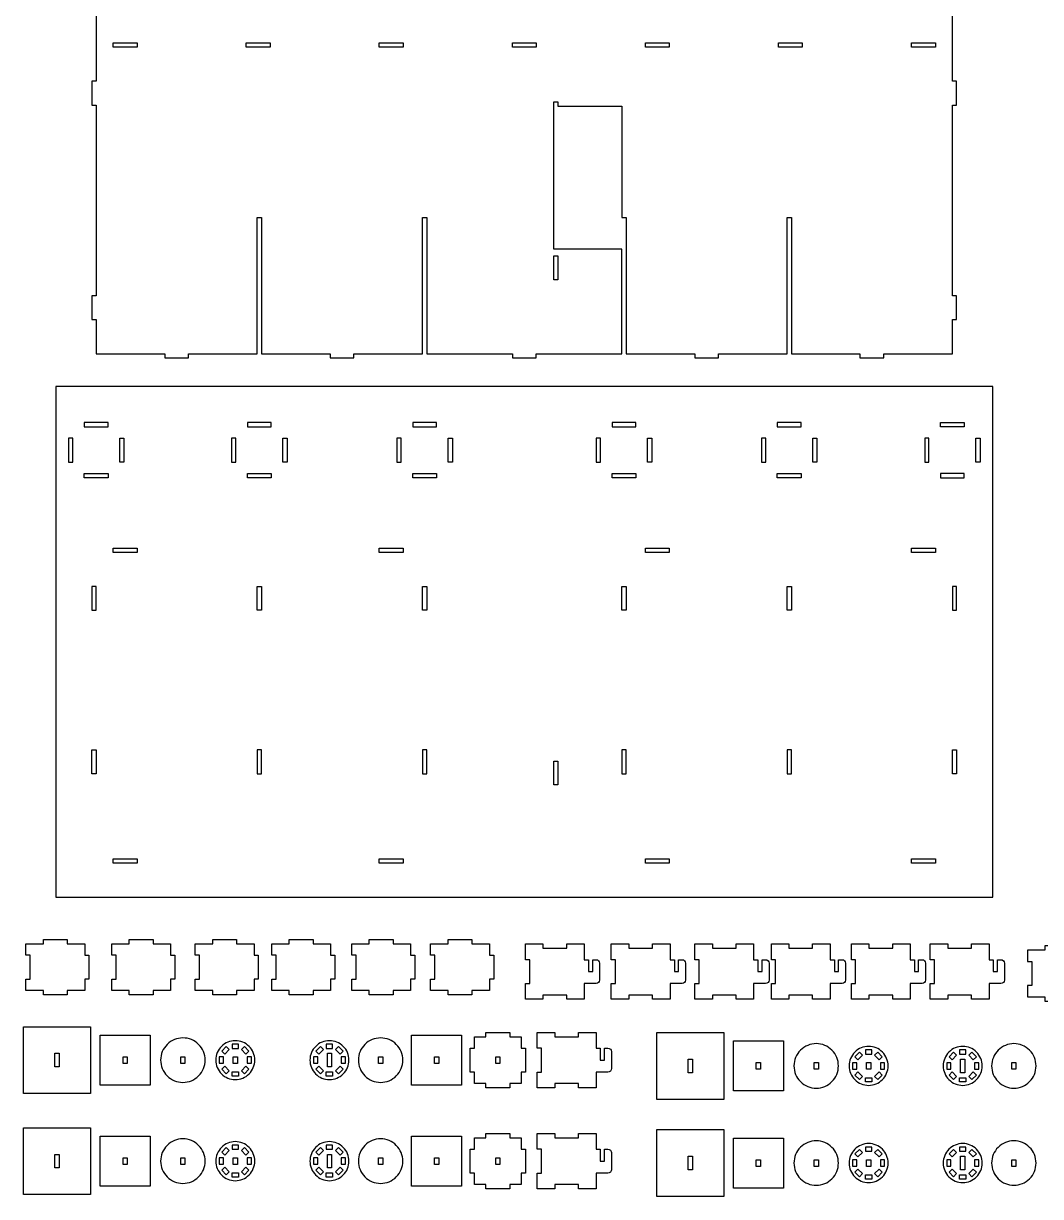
# Model space of a CAD drawing. Extents: x 6592 to 12102, y -827 to 2201.
# Drawn here: x 6592 to 8024, y -827 to 826 of the extents above; entities that cross this region are included whole.
import ezdxf

# ---------------------------------------------------------------- set-up
doc = ezdxf.new("R2010")
doc.units = 0
doc.header["$MEASUREMENT"] = 0
doc.layers.add('LAYER_1', color=18, linetype='CONTINUOUS')

msp = doc.modelspace()

# ---------------------------------------------------------------- linework, layer by layer
at = {"layer": 'LAYER_1'}
msp.add_lwpolyline([(6694, 913.9), (6694, 744.5), (6688, 744.5), (6688, 710.9), (6694, 710.9), (6694, 442.1), (6688, 442.1), (6688, 408.5), (6694, 408.5), (6694, 360.5), (6790.6, 360.5), (6790.6, 354.5), (6824.2, 354.5), (6824.2, 360.5), (6920.8, 360.5), (6920.8, 552.5), (6926.8, 552.5), (6926.8, 360.5), (7023.4, 360.5), (7023.4, 354.5), (7057, 354.5), (7057, 360.5), (7153.6, 360.5), (7153.6, 552.5), (7159.6, 552.5), (7159.6, 360.5), (7280.2, 360.5), (7280.2, 354.5), (7313.8, 354.5), (7313.8, 360.5), (7434.4, 360.5), (7434.4, 508), (7338.4, 508), (7338.4, 715.3), (7344.4, 715.3), (7344.4, 709.3), (7434.4, 709.3), (7434.4, 552.5), (7440.4, 552.5), (7440.4, 360.5), (7537, 360.5), (7537, 354.5), (7570.6, 354.5), (7570.6, 360.5), (7667.2, 360.5), (7667.2, 552.5), (7673.2, 552.5), (7673.2, 360.5), (7769.8, 360.5), (7769.8, 354.5), (7803.4, 354.5), (7803.4, 360.5), (7900, 360.5), (7900, 408.5), (7906, 408.5), (7906, 442.1), (7900, 442.1), (7900, 710.9), (7906, 710.9), (7906, 744.5), (7900, 744.5), (7900, 913.9)], dxfattribs=at)
for points in [[(6718, 798.5), (6751.6, 798.5), (6751.6, 792.5), (6718, 792.5)], [(6905.4, 798.5), (6939, 798.5), (6939, 792.5), (6905.4, 792.5)], [(7092.8, 798.5), (7126.4, 798.5), (7126.4, 792.5), (7092.8, 792.5)], [(7280.2, 798.5), (7313.8, 798.5), (7313.8, 792.5), (7280.2, 792.5)], [(7467.6, 798.5), (7501.2, 798.5), (7501.2, 792.5), (7467.6, 792.5)], [(7655, 798.5), (7688.6, 798.5), (7688.6, 792.5), (7655, 792.5)], [(7842.4, 798.5), (7876, 798.5), (7876, 792.5), (7842.4, 792.5)], [(7338.4, 464.8), (7338.4, 498.4), (7344.4, 498.4), (7344.4, 464.8)], [(6637, 314.5), (6637, -405.5), (7957, -405.5), (7957, 314.5)], [(6677.2, 257.5), (6710.8, 257.5), (6710.8, 263.5), (6677.2, 263.5)], [(6907, 257.5), (6940.6, 257.5), (6940.6, 263.5), (6907, 263.5)], [(7139.8, 257.5), (7173.4, 257.5), (7173.4, 263.5), (7139.8, 263.5)], [(7420.6, 257.5), (7454.2, 257.5), (7454.2, 263.5), (7420.6, 263.5)], [(7653.4, 257.5), (7687, 257.5), (7687, 263.5), (7653.4, 263.5)], [(7916.8, 257.5), (7883.2, 257.5), (7883.2, 263.5), (7916.8, 263.5)], [(6661, 241.3), (6655, 241.3), (6655, 207.7), (6661, 207.7)], [(6727.1, 241.3), (6733.1, 241.3), (6733.1, 207.7), (6727.1, 207.7)], [(6890.8, 241.3), (6884.8, 241.3), (6884.8, 207.7), (6890.8, 207.7)], [(6956.9, 241.3), (6962.9, 241.3), (6962.9, 207.7), (6956.9, 207.7)], [(7123.6, 241.3), (7117.6, 241.3), (7117.6, 207.7), (7123.6, 207.7)], [(7189.7, 241.3), (7195.7, 241.3), (7195.7, 207.7), (7189.7, 207.7)], [(7404.4, 241.3), (7398.4, 241.3), (7398.4, 207.7), (7404.4, 207.7)], [(7470.5, 241.3), (7476.5, 241.3), (7476.5, 207.7), (7470.5, 207.7)], [(7637.2, 241.3), (7631.2, 241.3), (7631.2, 207.7), (7637.2, 207.7)], [(7703.3, 241.3), (7709.3, 241.3), (7709.3, 207.7), (7703.3, 207.7)], [(7867, 241.3), (7861, 241.3), (7861, 207.7), (7867, 207.7)], [(7933.1, 241.3), (7939.1, 241.3), (7939.1, 207.7), (7933.1, 207.7)], [(6677.2, 191.5), (6710.8, 191.5), (6710.8, 185.5), (6677.2, 185.5)], [(6907, 191.5), (6940.6, 191.5), (6940.6, 185.5), (6907, 185.5)], [(7139.8, 191.5), (7173.4, 191.5), (7173.4, 185.5), (7139.8, 185.5)], [(7420.6, 191.5), (7454.2, 191.5), (7454.2, 185.5), (7420.6, 185.5)], [(7653.4, 191.5), (7687, 191.5), (7687, 185.5), (7653.4, 185.5)], [(7916.8, 191.5), (7883.2, 191.5), (7883.2, 185.5), (7916.8, 185.5)], [(6718, 86.5), (6751.6, 86.5), (6751.6, 80.5), (6718, 80.5)], [(7092.8, 86.5), (7126.4, 86.5), (7126.4, 80.5), (7092.8, 80.5)], [(7467.6, 86.5), (7501.2, 86.5), (7501.2, 80.5), (7467.6, 80.5)], [(7842.4, 86.5), (7876, 86.5), (7876, 80.5), (7842.4, 80.5)], [(6688, 32.5), (6688, -1.1), (6694, -1.1), (6694, 32.5)], [(6926.8, 32.5), (6926.8, -1.1), (6920.8, -1.1), (6920.8, 32.5)], [(7159.6, 32.5), (7159.6, -1.1), (7153.6, -1.1), (7153.6, 32.5)], [(7440.4, 32.5), (7440.4, -1.1), (7434.4, -1.1), (7434.4, 32.5)], [(7673.2, 32.5), (7673.2, -1.1), (7667.2, -1.1), (7667.2, 32.5)], [(7900, 32.5), (7900, -1.1), (7906, -1.1), (7906, 32.5)], [(6688, -231.5), (6688, -197.9), (6694, -197.9), (6694, -231.5)], [(6926.8, -231.5), (6926.8, -197.9), (6920.8, -197.9), (6920.8, -231.5)], [(7159.6, -231.5), (7159.6, -197.9), (7153.6, -197.9), (7153.6, -231.5)], [(7440.4, -231.5), (7440.4, -197.9), (7434.4, -197.9), (7434.4, -231.5)], [(7673.2, -231.5), (7673.2, -197.9), (7667.2, -197.9), (7667.2, -231.5)], [(7900, -231.5), (7900, -197.9), (7906, -197.9), (7906, -231.5)], [(7338.4, -247.2), (7338.4, -213.6), (7344.4, -213.6), (7344.4, -247.2)], [(6718, -351.5), (6751.6, -351.5), (6751.6, -357.5), (6718, -357.5)], [(7092.8, -351.5), (7126.4, -351.5), (7126.4, -357.5), (7092.8, -357.5)], [(7467.6, -351.5), (7501.2, -351.5), (7501.2, -357.5), (7467.6, -357.5)], [(7842.4, -351.5), (7876, -351.5), (7876, -357.5), (7842.4, -357.5)], [(6595, -520.8), (6601, -520.8), (6601, -487.2), (6595, -487.2), (6595, -471), (6619.6, -471), (6619.6, -465), (6653.2, -465), (6653.2, -471), (6677.8, -471), (6677.8, -487.2), (6683.8, -487.2), (6683.8, -520.8), (6677.8, -520.8), (6677.8, -537), (6653.2, -537), (6653.2, -543), (6619.6, -543), (6619.6, -537), (6595, -537)], [(6716, -520.8), (6722, -520.8), (6722, -487.2), (6716, -487.2), (6716, -471), (6740.6, -471), (6740.6, -465), (6774.2, -465), (6774.2, -471), (6798.8, -471), (6798.8, -487.2), (6804.8, -487.2), (6804.8, -520.8), (6798.8, -520.8), (6798.8, -537), (6774.2, -537), (6774.2, -543), (6740.6, -543), (6740.6, -537), (6716, -537)], [(6833.6, -520.8), (6839.6, -520.8), (6839.6, -487.2), (6833.6, -487.2), (6833.6, -471), (6858.2, -471), (6858.2, -465), (6891.8, -465), (6891.8, -471), (6916.4, -471), (6916.4, -487.2), (6922.4, -487.2), (6922.4, -520.8), (6916.4, -520.8), (6916.4, -537), (6891.8, -537), (6891.8, -543), (6858.2, -543), (6858.2, -537), (6833.6, -537)], [(6941.4, -520.8), (6947.4, -520.8), (6947.4, -487.2), (6941.4, -487.2), (6941.4, -471), (6966, -471), (6966, -465), (6999.6, -465), (6999.6, -471), (7024.2, -471), (7024.2, -487.2), (7030.2, -487.2), (7030.2, -520.8), (7024.2, -520.8), (7024.2, -537), (6999.6, -537), (6999.6, -543), (6966, -543), (6966, -537), (6941.4, -537)], [(7054.1, -520.8), (7060.1, -520.8), (7060.1, -487.2), (7054.1, -487.2), (7054.1, -471), (7078.7, -471), (7078.7, -465), (7112.3, -465), (7112.3, -471), (7136.9, -471), (7136.9, -487.2), (7142.9, -487.2), (7142.9, -520.8), (7136.9, -520.8), (7136.9, -537), (7112.3, -537), (7112.3, -543), (7078.7, -543), (7078.7, -537), (7054.1, -537)], [(7165.1, -520.8), (7171.1, -520.8), (7171.1, -487.2), (7165.1, -487.2), (7165.1, -471), (7189.7, -471), (7189.7, -465), (7223.3, -465), (7223.3, -471), (7247.9, -471), (7247.9, -487.2), (7253.9, -487.2), (7253.9, -520.8), (7247.9, -520.8), (7247.9, -537), (7223.3, -537), (7223.3, -543), (7189.7, -543), (7189.7, -537), (7165.1, -537)], [(8005.8, -496.2), (8011.8, -496.2), (8011.8, -529.8), (8005.8, -529.8), (8005.8, -546), (8030.4, -546), (8030.4, -552), (8064, -552), (8064, -546), (8088.6, -546), (8088.6, -529.8), (8094.6, -529.8), (8094.6, -496.2), (8088.6, -496.2), (8088.6, -480), (8064, -480), (8064, -474), (8030.4, -474), (8030.4, -480), (8005.8, -480)], [(6591.6, -682.2), (6591.6, -587.9), (6685.9, -587.9), (6685.9, -682.2)], [(6699.6, -670.2), (6699.6, -599.9), (6769.9, -599.9), (6769.9, -670.2)], [(7138.3, -670.2), (7138.3, -599.9), (7208.7, -599.9), (7208.7, -670.2)], [(7276.5, -602), (7292.7, -602), (7292.7, -618.2), (7298.7, -618.2), (7298.7, -651.8), (7292.7, -651.8), (7292.7, -668.1), (7276.5, -668.1), (7276.5, -674.1), (7242.9, -674.1), (7242.9, -668.1), (7226.7, -668.1), (7226.7, -651.8), (7220.7, -651.8), (7220.7, -618.2), (7226.7, -618.2), (7226.7, -602), (7242.9, -602), (7242.9, -596), (7276.5, -596)], [(7483.6, -690.3), (7483.6, -596), (7578, -596), (7578, -690.3)], [(7591.6, -678.3), (7591.6, -608), (7662, -608), (7662, -678.3)], [(6635.8, -644.6), (6635.8, -625.4), (6641.8, -625.4), (6641.8, -644.6)], [(6881.4, -620.1), (6875, -626.5), (6870.8, -622.2), (6877.1, -615.9)], [(6885.4, -618.4), (6894.4, -618.4), (6894.4, -612.4), (6885.4, -612.4)], [(6904.9, -626.5), (6898.5, -620.1), (6902.8, -615.9), (6909.1, -622.2)], [(7014, -620.1), (7007.7, -626.5), (7003.4, -622.2), (7009.8, -615.9)], [(7018.1, -618.4), (7027.1, -618.4), (7027.1, -612.4), (7018.1, -612.4)], [(7025.6, -625.4), (7025.6, -644.6), (7019.6, -644.6), (7019.6, -625.4)], [(7037.5, -626.5), (7031.2, -620.1), (7035.4, -615.9), (7041.8, -622.2)], [(7773.4, -628.2), (7767, -634.6), (7762.8, -630.3), (7769.1, -624)], [(7777.5, -626.5), (7786.5, -626.5), (7786.5, -620.5), (7777.5, -620.5)], [(7796.9, -634.6), (7790.5, -628.2), (7794.8, -624), (7801.1, -630.3)], [(7906, -628.2), (7899.7, -634.6), (7895.4, -630.3), (7901.8, -624)], [(7910.1, -626.5), (7919.1, -626.5), (7919.1, -620.5), (7910.1, -620.5)], [(7929.5, -634.6), (7923.2, -628.2), (7927.4, -624), (7933.8, -630.3)], [(6731.8, -639.8), (6731.8, -630.2), (6737.8, -630.2), (6737.8, -639.8)], [(6813.1, -639.8), (6813.1, -630.2), (6819.1, -630.2), (6819.1, -639.8)], [(6873.3, -639.5), (6873.3, -630.6), (6867.3, -630.6), (6867.3, -639.5)], [(6881.4, -650), (6875, -643.6), (6870.8, -647.9), (6877.1, -654.2)], [(6886.9, -639.8), (6886.9, -630.2), (6892.9, -630.2), (6892.9, -639.8)], [(6904.9, -643.6), (6898.5, -650), (6902.8, -654.2), (6909.1, -647.9)], [(6906.6, -630.6), (6906.6, -639.5), (6912.6, -639.5), (6912.6, -630.6)], [(7006, -639.5), (7006, -630.6), (7000, -630.6), (7000, -639.5)], [(7014, -650), (7007.7, -643.6), (7003.4, -647.9), (7009.8, -654.2)], [(7037.5, -643.6), (7031.2, -650), (7035.4, -654.2), (7041.8, -647.9)], [(7039.2, -630.6), (7039.2, -639.5), (7045.2, -639.5), (7045.2, -630.6)], [(7091.6, -639.8), (7091.6, -630.2), (7097.6, -630.2), (7097.6, -639.8)], [(7170.5, -639.8), (7170.5, -630.2), (7176.5, -630.2), (7176.5, -639.8)], [(7256.7, -639.8), (7256.7, -630.2), (7262.7, -630.2), (7262.7, -639.8)], [(7527.8, -652.7), (7527.8, -633.5), (7533.8, -633.5), (7533.8, -652.7)], [(7623.8, -647.9), (7623.8, -638.3), (7629.8, -638.3), (7629.8, -647.9)], [(7705.2, -647.9), (7705.2, -638.3), (7711.2, -638.3), (7711.2, -647.9)], [(7765.3, -647.6), (7765.3, -638.7), (7759.3, -638.7), (7759.3, -647.6)], [(7779, -647.9), (7779, -638.3), (7785, -638.3), (7785, -647.9)], [(7798.6, -638.7), (7798.6, -647.6), (7804.6, -647.6), (7804.6, -638.7)], [(7898, -647.6), (7898, -638.7), (7892, -638.7), (7892, -647.6)], [(7917.6, -633.5), (7917.6, -652.7), (7911.6, -652.7), (7911.6, -633.5)], [(7931.2, -638.7), (7931.2, -647.6), (7937.2, -647.6), (7937.2, -638.7)], [(7983.6, -647.9), (7983.6, -638.3), (7989.6, -638.3), (7989.6, -647.9)], [(6885.4, -651.7), (6894.4, -651.7), (6894.4, -657.7), (6885.4, -657.7)], [(7018.1, -651.7), (7027.1, -651.7), (7027.1, -657.7), (7018.1, -657.7)], [(7773.4, -658.1), (7767, -651.7), (7762.8, -656), (7769.1, -662.3)], [(7777.5, -659.8), (7786.5, -659.8), (7786.5, -665.8), (7777.5, -665.8)], [(7796.9, -651.7), (7790.5, -658.1), (7794.8, -662.3), (7801.1, -656)], [(7906, -658.1), (7899.7, -651.7), (7895.4, -656), (7901.8, -662.3)], [(7910.1, -659.8), (7919.1, -659.8), (7919.1, -665.8), (7910.1, -665.8)], [(7929.5, -651.7), (7923.2, -658.1), (7927.4, -662.3), (7933.8, -656)], [(6591.6, -824.5), (6591.6, -730.2), (6685.9, -730.2), (6685.9, -824.5)], [(6699.6, -812.5), (6699.6, -742.2), (6769.9, -742.2), (6769.9, -812.5)], [(7138.3, -812.5), (7138.3, -742.2), (7208.7, -742.2), (7208.7, -812.5)], [(7276.5, -744.3), (7292.7, -744.3), (7292.7, -760.6), (7298.7, -760.6), (7298.7, -794.2), (7292.7, -794.2), (7292.7, -810.4), (7276.5, -810.4), (7276.5, -816.4), (7242.9, -816.4), (7242.9, -810.4), (7226.7, -810.4), (7226.7, -794.2), (7220.7, -794.2), (7220.7, -760.6), (7226.7, -760.6), (7226.7, -744.3), (7242.9, -744.3), (7242.9, -738.3), (7276.5, -738.3)], [(7483.6, -827.3), (7483.6, -732.9), (7578, -732.9), (7578, -827.3)], [(6881.4, -762.4), (6875, -768.8), (6870.8, -764.5), (6877.1, -758.2)], [(6885.4, -760.7), (6894.4, -760.7), (6894.4, -754.7), (6885.4, -754.7)], [(6904.9, -768.8), (6898.5, -762.4), (6902.8, -758.2), (6909.1, -764.5)], [(7014, -762.4), (7007.7, -768.8), (7003.4, -764.5), (7009.8, -758.2)], [(7018.1, -760.7), (7027.1, -760.7), (7027.1, -754.7), (7018.1, -754.7)], [(7037.5, -768.8), (7031.2, -762.4), (7035.4, -758.2), (7041.8, -764.5)], [(7591.6, -815.3), (7591.6, -744.9), (7662, -744.9), (7662, -815.3)], [(7777.5, -763.5), (7786.5, -763.5), (7786.5, -757.5), (7777.5, -757.5)], [(7910.1, -763.5), (7919.1, -763.5), (7919.1, -757.5), (7910.1, -757.5)], [(6635.8, -787), (6635.8, -767.8), (6641.8, -767.8), (6641.8, -787)], [(6731.8, -782.2), (6731.8, -772.6), (6737.8, -772.6), (6737.8, -782.2)], [(6813.1, -782.2), (6813.1, -772.6), (6819.1, -772.6), (6819.1, -782.2)], [(6873.3, -781.8), (6873.3, -772.9), (6867.3, -772.9), (6867.3, -781.8)], [(6886.9, -782.2), (6886.9, -772.6), (6892.9, -772.6), (6892.9, -782.2)], [(6906.6, -772.9), (6906.6, -781.8), (6912.6, -781.8), (6912.6, -772.9)], [(7006, -781.8), (7006, -772.9), (7000, -772.9), (7000, -781.8)], [(7025.6, -767.8), (7025.6, -787), (7019.6, -787), (7019.6, -767.8)], [(7039.2, -772.9), (7039.2, -781.8), (7045.2, -781.8), (7045.2, -772.9)], [(7091.6, -782.2), (7091.6, -772.6), (7097.6, -772.6), (7097.6, -782.2)], [(7170.5, -782.2), (7170.5, -772.6), (7176.5, -772.6), (7176.5, -782.2)], [(7256.7, -782.2), (7256.7, -772.6), (7262.7, -772.6), (7262.7, -782.2)], [(7527.8, -789.7), (7527.8, -770.5), (7533.8, -770.5), (7533.8, -789.7)], [(7623.8, -784.9), (7623.8, -775.3), (7629.8, -775.3), (7629.8, -784.9)], [(7705.2, -784.9), (7705.2, -775.3), (7711.2, -775.3), (7711.2, -784.9)], [(7765.3, -784.6), (7765.3, -775.6), (7759.3, -775.6), (7759.3, -784.6)], [(7773.4, -765.1), (7767, -771.5), (7762.8, -767.3), (7769.1, -760.9)], [(7779, -784.9), (7779, -775.3), (7785, -775.3), (7785, -784.9)], [(7796.9, -771.5), (7790.5, -765.1), (7794.8, -760.9), (7801.1, -767.3)], [(7798.6, -775.6), (7798.6, -784.6), (7804.6, -784.6), (7804.6, -775.6)], [(7898, -784.6), (7898, -775.6), (7892, -775.6), (7892, -784.6)], [(7906, -765.1), (7899.7, -771.5), (7895.4, -767.3), (7901.8, -760.9)], [(7917.6, -770.5), (7917.6, -789.7), (7911.6, -789.7), (7911.6, -770.5)], [(7929.5, -771.5), (7923.2, -765.1), (7927.4, -760.9), (7933.8, -767.3)], [(7931.2, -775.6), (7931.2, -784.6), (7937.2, -784.6), (7937.2, -775.6)], [(7983.6, -784.9), (7983.6, -775.3), (7989.6, -775.3), (7989.6, -784.9)], [(6881.4, -792.3), (6875, -785.9), (6870.8, -790.2), (6877.1, -796.5)], [(6904.9, -785.9), (6898.5, -792.3), (6902.8, -796.5), (6909.1, -790.2)], [(7014, -792.3), (7007.7, -785.9), (7003.4, -790.2), (7009.8, -796.5)], [(7037.5, -785.9), (7031.2, -792.3), (7035.4, -796.5), (7041.8, -790.2)], [(7773.4, -795), (7767, -788.7), (7762.8, -792.9), (7769.1, -799.3)], [(7796.9, -788.7), (7790.5, -795), (7794.8, -799.3), (7801.1, -792.9)], [(7906, -795), (7899.7, -788.7), (7895.4, -792.9), (7901.8, -799.3)], [(7929.5, -788.7), (7923.2, -795), (7927.4, -799.3), (7933.8, -792.9)], [(6885.4, -794), (6894.4, -794), (6894.4, -800), (6885.4, -800)], [(7018.1, -794), (7027.1, -794), (7027.1, -800), (7018.1, -800)], [(7777.5, -796.7), (7786.5, -796.7), (7786.5, -802.7), (7777.5, -802.7)], [(7910.1, -796.7), (7919.1, -796.7), (7919.1, -802.7), (7910.1, -802.7)]]:
    msp.add_lwpolyline(points, close=True, dxfattribs=at)
for points in [[(7387.4, -493.5), (7387.4, -510.3), (7393.4, -510.3), (7393.4, -493.5), (7398.2, -493.5, -0.414214), (7403, -498.3), (7403, -522.3, -0.414214), (7398.2, -527.1), (7381.4, -527.1), (7381.4, -549.3), (7356.8, -549.3), (7356.8, -543.3), (7323.2, -543.3), (7323.2, -549.3), (7298.6, -549.3), (7298.6, -527.1), (7304.6, -527.1), (7304.6, -493.5), (7298.6, -493.5), (7298.6, -471.3), (7323.2, -471.3), (7323.2, -477.3), (7356.8, -477.3), (7356.8, -471.3), (7381.4, -471.3), (7381.4, -493.5)], [(7508.4, -493.5), (7508.4, -510.3), (7514.4, -510.3), (7514.4, -493.5), (7519.2, -493.5, -0.414214), (7524, -498.3), (7524, -522.3, -0.414214), (7519.2, -527.1), (7502.4, -527.1), (7502.4, -549.3), (7477.8, -549.3), (7477.8, -543.3), (7444.2, -543.3), (7444.2, -549.3), (7419.6, -549.3), (7419.6, -527.1), (7425.6, -527.1), (7425.6, -493.5), (7419.6, -493.5), (7419.6, -471.3), (7444.2, -471.3), (7444.2, -477.3), (7477.8, -477.3), (7477.8, -471.3), (7502.4, -471.3), (7502.4, -493.5)], [(7626.1, -493.5), (7626.1, -510.3), (7632.1, -510.3), (7632.1, -493.5), (7636.9, -493.5, -0.414214), (7641.7, -498.3), (7641.7, -522.3, -0.414214), (7636.9, -527.1), (7620.1, -527.1), (7620.1, -549.3), (7595.5, -549.3), (7595.5, -543.3), (7561.9, -543.3), (7561.9, -549.3), (7537.3, -549.3), (7537.3, -527.1), (7543.3, -527.1), (7543.3, -493.5), (7537.3, -493.5), (7537.3, -471.3), (7561.9, -471.3), (7561.9, -477.3), (7595.5, -477.3), (7595.5, -471.3), (7620.1, -471.3), (7620.1, -493.5)], [(7733.8, -493.5), (7733.8, -510.3), (7739.8, -510.3), (7739.8, -493.5), (7744.6, -493.5, -0.414214), (7749.4, -498.3), (7749.4, -522.3, -0.414214), (7744.6, -527.1), (7727.8, -527.1), (7727.8, -549.3), (7703.2, -549.3), (7703.2, -543.3), (7669.6, -543.3), (7669.6, -549.3), (7645, -549.3), (7645, -527.1), (7651, -527.1), (7651, -493.5), (7645, -493.5), (7645, -471.3), (7669.6, -471.3), (7669.6, -477.3), (7703.2, -477.3), (7703.2, -471.3), (7727.8, -471.3), (7727.8, -493.5)], [(7846.5, -493.5), (7846.5, -510.3), (7852.5, -510.3), (7852.5, -493.5), (7857.3, -493.5, -0.414214), (7862.1, -498.3), (7862.1, -522.3, -0.414214), (7857.3, -527.1), (7840.5, -527.1), (7840.5, -549.3), (7815.9, -549.3), (7815.9, -543.3), (7782.3, -543.3), (7782.3, -549.3), (7757.7, -549.3), (7757.7, -527.1), (7763.7, -527.1), (7763.7, -493.5), (7757.7, -493.5), (7757.7, -471.3), (7782.3, -471.3), (7782.3, -477.3), (7815.9, -477.3), (7815.9, -471.3), (7840.5, -471.3), (7840.5, -493.5)], [(7957.6, -493.5), (7957.6, -510.3), (7963.6, -510.3), (7963.6, -493.5), (7968.4, -493.5, -0.414214), (7973.2, -498.3), (7973.2, -522.3, -0.414214), (7968.4, -527.1), (7951.6, -527.1), (7951.6, -549.3), (7927, -549.3), (7927, -543.3), (7893.4, -543.3), (7893.4, -549.3), (7868.8, -549.3), (7868.8, -527.1), (7874.8, -527.1), (7874.8, -493.5), (7868.8, -493.5), (7868.8, -471.3), (7893.4, -471.3), (7893.4, -477.3), (7927, -477.3), (7927, -471.3), (7951.6, -471.3), (7951.6, -493.5)], [(6816.1, -603.7, 0.414214), (6784.8, -635, 0.414214), (6816.1, -666.4, 0.414214), (6847.5, -635, 0.414214)], [(6889.9, -607.6, 0.414214), (6862.4, -635, 0.414214), (6889.9, -662.5, 0.414214), (6917.4, -635, 0.414214)], [(7022.6, -607.6, 0.414214), (6995.1, -635, 0.414214), (7022.6, -662.5, 0.414214), (7050.1, -635, 0.414214)], [(7094.6, -603.7, 0.414214), (7063.3, -635, 0.414214), (7094.6, -666.4, 0.414214), (7125.9, -635, 0.414214)], [(7404.1, -618.2), (7404.1, -635), (7410.1, -635), (7410.1, -618.2), (7414.9, -618.2, -0.414214), (7419.7, -623), (7419.7, -647, -0.414214), (7414.9, -651.8), (7398.1, -651.8), (7398.1, -674.1), (7373.5, -674.1), (7373.5, -668.1), (7339.9, -668.1), (7339.9, -674.1), (7315.3, -674.1), (7315.3, -651.8), (7321.3, -651.8), (7321.3, -618.2), (7315.3, -618.2), (7315.3, -596), (7339.9, -596), (7339.9, -602), (7373.5, -602), (7373.5, -596), (7398.1, -596), (7398.1, -618.2)], [(7708.2, -611.8, 0.414214), (7676.8, -643.1, 0.414214), (7708.2, -674.5, 0.414214), (7739.5, -643.1, 0.414214)], [(7782, -615.6, 0.414214), (7754.5, -643.1, 0.414214), (7782, -670.6, 0.414214), (7809.5, -643.1, 0.414214)], [(7914.6, -615.6, 0.414214), (7887.1, -643.1, 0.414214), (7914.6, -670.6, 0.414214), (7942.1, -643.1, 0.414214)], [(7986.6, -611.8, 0.414214), (7955.3, -643.1, 0.414214), (7986.6, -674.5, 0.414214), (8017.9, -643.1, 0.414214)], [(7404.1, -760.6), (7404.1, -777.4), (7410.1, -777.4), (7410.1, -760.6), (7414.9, -760.6, -0.414214), (7419.7, -765.4), (7419.7, -789.4, -0.414214), (7414.9, -794.2), (7398.1, -794.2), (7398.1, -816.4), (7373.5, -816.4), (7373.5, -810.4), (7339.9, -810.4), (7339.9, -816.4), (7315.3, -816.4), (7315.3, -794.2), (7321.3, -794.2), (7321.3, -760.6), (7315.3, -760.6), (7315.3, -738.3), (7339.9, -738.3), (7339.9, -744.3), (7373.5, -744.3), (7373.5, -738.3), (7398.1, -738.3), (7398.1, -760.6)], [(6816.1, -746, 0.414214), (6784.8, -777.4, 0.414214), (6816.1, -808.7, 0.414214), (6847.5, -777.4, 0.414214)], [(6889.9, -749.9, 0.414214), (6862.4, -777.4, 0.414214), (6889.9, -804.9, 0.414214), (6917.4, -777.4, 0.414214)], [(7022.6, -749.9, 0.414214), (6995.1, -777.4, 0.414214), (7022.6, -804.9, 0.414214), (7050.1, -777.4, 0.414214)], [(7094.6, -746, 0.414214), (7063.3, -777.4, 0.414214), (7094.6, -808.7, 0.414214), (7125.9, -777.4, 0.414214)], [(7708.2, -748.7, 0.414214), (7676.8, -780.1, 0.414214), (7708.2, -811.4, 0.414214), (7739.5, -780.1, 0.414214)], [(7782, -752.6, 0.414214), (7754.5, -780.1, 0.414214), (7782, -807.6, 0.414214), (7809.5, -780.1, 0.414214)], [(7914.6, -752.6, 0.414214), (7887.1, -780.1, 0.414214), (7914.6, -807.6, 0.414214), (7942.1, -780.1, 0.414214)], [(7986.6, -748.7, 0.414214), (7955.3, -780.1, 0.414214), (7986.6, -811.4, 0.414214), (8017.9, -780.1, 0.414214)]]:
    msp.add_lwpolyline(points, format="xyb", close=True, dxfattribs=at)

doc.saveas('drawing.dxf')
